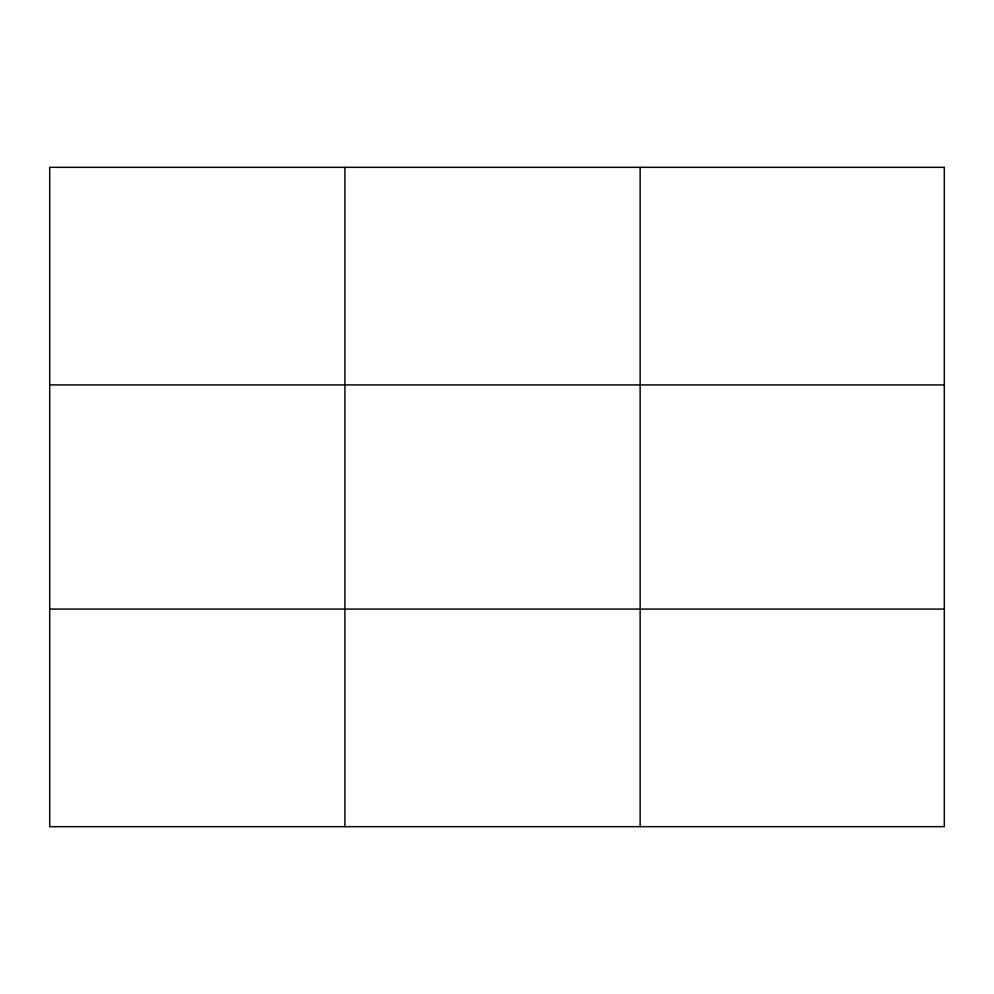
<?xml version="1.0" encoding="UTF-8"?>
<svg xmlns="http://www.w3.org/2000/svg" width="994" height="994" viewBox="0 0 994 994"><rect width="100%" height="100%" fill="white"/><g stroke="black" fill="none" stroke-linecap="round" stroke-linejoin="round"><path stroke-width="1.49" d="M344.918 826.673L344.918 167.327M640.136 826.673L640.136 167.327M49.7 384.914L944.3 384.914M49.7 609.086L944.3 609.086M944.3 167.327L944.3 826.673L49.7 826.673L49.7 167.327L944.3 167.327"/></g></svg>
